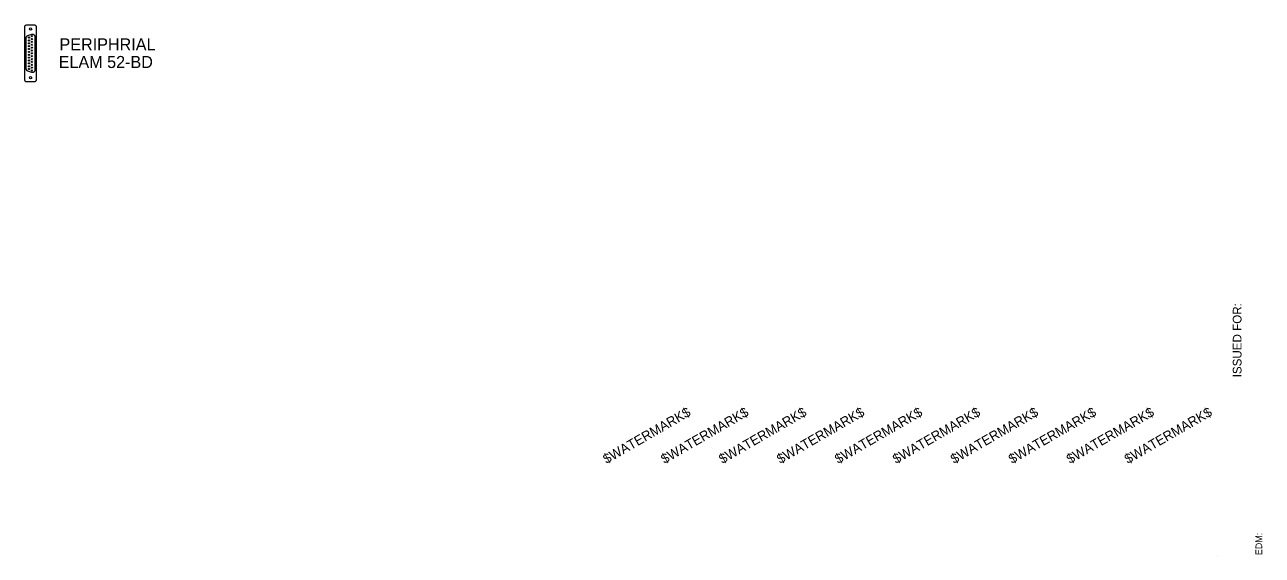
# Model space of a CAD drawing. Extents: x 0.3 to 2.83, y 0.04 to 1.68.
# Drawn here: x 1.762 to 2.83, y 0.042 to 0.5 of the extents above; entities that cross this region are included whole.
import ezdxf

# ---------------------------------------------------------------- set-up
doc = ezdxf.new("R2010")
doc.units = 0
for name, color, linetype in [('--ANNO-TEXT', 7, 'Continuous'), ('ANNO-TTLB', 7, 'Continuous'), ('G-OBJT-NEW', 7, 'Continuous'), ('Level 6', 7, 'Continuous')]:
    doc.layers.add(name, color=color, linetype=linetype)

msp = doc.modelspace()

# ---------------------------------------------------------------- linework, layer by layer
at = {"layer": 'ANNO-TTLB'}
msp.add_line((2.7917, 0.0417), (2.7917, 0.0417), dxfattribs=at)
at = {"layer": 'G-OBJT-NEW'}
for p, q in [((1.7624, 0.4983), (1.7625, 0.4985)), ((1.7624, 0.4983), (1.7625, 0.4985)), ((1.7624, 0.498), (1.7624, 0.4983)), ((1.7624, 0.498), (1.7624, 0.4983)), ((1.7624, 0.4525), (1.7624, 0.498)), ((1.7624, 0.4525), (1.7624, 0.498)), ((1.7625, 0.4985), (1.7626, 0.4988)), ((1.7625, 0.4985), (1.7626, 0.4988)), ((1.7626, 0.4988), (1.7627, 0.499)), ((1.7626, 0.4988), (1.7627, 0.499)), ((1.7627, 0.499), (1.7628, 0.4992)), ((1.7627, 0.499), (1.7628, 0.4992)), ((1.7628, 0.4992), (1.763, 0.4994)), ((1.7628, 0.4992), (1.763, 0.4994)), ((1.763, 0.4994), (1.7632, 0.4996)), ((1.763, 0.4994), (1.7632, 0.4996)), ((1.7632, 0.4996), (1.7634, 0.4997)), ((1.7632, 0.4996), (1.7634, 0.4997)), ((1.7634, 0.4997), (1.7636, 0.4998)), ((1.7634, 0.4997), (1.7636, 0.4998)), ((1.7636, 0.4998), (1.7639, 0.4999)), ((1.7636, 0.4998), (1.7639, 0.4999)), ((1.7639, 0.4999), (1.7641, 0.5)), ((1.7639, 0.4999), (1.7641, 0.5)), ((1.7641, 0.5), (1.7644, 0.5)), ((1.7641, 0.5), (1.7644, 0.5)), ((1.7644, 0.5), (1.7703, 0.5)), ((1.7644, 0.5), (1.7703, 0.5)), ((1.765, 0.4906), (1.7685, 0.4917)), ((1.765, 0.4906), (1.7685, 0.4917)), ((1.7685, 0.4917), (1.7688, 0.4918)), ((1.7685, 0.4917), (1.7688, 0.4918)), ((1.7688, 0.4918), (1.7691, 0.4918)), ((1.7688, 0.4918), (1.7691, 0.4918)), ((1.7691, 0.4918), (1.7694, 0.4918)), ((1.7691, 0.4918), (1.7694, 0.4918)), ((1.7694, 0.4918), (1.7697, 0.4917)), ((1.7694, 0.4918), (1.7697, 0.4917)), ((1.7697, 0.4917), (1.77, 0.4916)), ((1.7697, 0.4917), (1.77, 0.4916)), ((1.77, 0.4916), (1.7702, 0.4914)), ((1.77, 0.4916), (1.7702, 0.4914)), ((1.7702, 0.4914), (1.7705, 0.4912)), ((1.7702, 0.4914), (1.7705, 0.4912)), ((1.7703, 0.5), (1.7706, 0.5)), ((1.7703, 0.5), (1.7706, 0.5)), ((1.7706, 0.5), (1.7708, 0.4999)), ((1.7706, 0.5), (1.7708, 0.4999)), ((1.7708, 0.4999), (1.7711, 0.4998)), ((1.7708, 0.4999), (1.7711, 0.4998)), ((1.7711, 0.4998), (1.7713, 0.4997)), ((1.7711, 0.4998), (1.7713, 0.4997)), ((1.7713, 0.4997), (1.7715, 0.4996)), ((1.7713, 0.4997), (1.7715, 0.4996)), ((1.7715, 0.4996), (1.7717, 0.4994)), ((1.7715, 0.4996), (1.7717, 0.4994)), ((1.7717, 0.4994), (1.7719, 0.4992)), ((1.7717, 0.4994), (1.7719, 0.4992)), ((1.7719, 0.4992), (1.772, 0.499)), ((1.7719, 0.4992), (1.772, 0.499)), ((1.772, 0.499), (1.7722, 0.4988)), ((1.772, 0.499), (1.7722, 0.4988)), ((1.7722, 0.4988), (1.7722, 0.4985)), ((1.7722, 0.4988), (1.7722, 0.4985)), ((1.7722, 0.4985), (1.7723, 0.4983)), ((1.7722, 0.4985), (1.7723, 0.4983)), ((1.7723, 0.4983), (1.7723, 0.498)), ((1.7723, 0.4983), (1.7723, 0.498)), ((1.7723, 0.498), (1.7723, 0.4753)), ((1.7723, 0.498), (1.7723, 0.4753)), ((1.7637, 0.4891), (1.7638, 0.4893)), ((1.7637, 0.4891), (1.7638, 0.4893)), ((1.7637, 0.4889), (1.7637, 0.4891)), ((1.7637, 0.4889), (1.7637, 0.4891)), ((1.7637, 0.4887), (1.7637, 0.4889)), ((1.7637, 0.4887), (1.7637, 0.4889)), ((1.7637, 0.4619), (1.7637, 0.4887)), ((1.7637, 0.4619), (1.7637, 0.4887)), ((1.7638, 0.4895), (1.7639, 0.4897)), ((1.7638, 0.4895), (1.7639, 0.4897)), ((1.7638, 0.4893), (1.7638, 0.4895)), ((1.7638, 0.4893), (1.7638, 0.4895)), ((1.7639, 0.4897), (1.764, 0.4898)), ((1.7639, 0.4897), (1.764, 0.4898)), ((1.764, 0.4898), (1.7642, 0.49)), ((1.764, 0.4898), (1.7642, 0.49)), ((1.7642, 0.49), (1.7643, 0.4901)), ((1.7642, 0.49), (1.7643, 0.4901)), ((1.7643, 0.4901), (1.7645, 0.4903)), ((1.7643, 0.4901), (1.7645, 0.4903)), ((1.7645, 0.4903), (1.7646, 0.4904)), ((1.7645, 0.4903), (1.7646, 0.4904)), ((1.7646, 0.4904), (1.7648, 0.4905)), ((1.7646, 0.4904), (1.7648, 0.4905)), ((1.7648, 0.4905), (1.765, 0.4906)), ((1.7648, 0.4905), (1.765, 0.4906)), ((1.7705, 0.4912), (1.7707, 0.491)), ((1.7705, 0.4912), (1.7707, 0.491)), ((1.7707, 0.491), (1.7709, 0.4907)), ((1.7707, 0.491), (1.7709, 0.4907)), ((1.7709, 0.4907), (1.771, 0.4904)), ((1.7709, 0.4907), (1.771, 0.4904)), ((1.771, 0.4904), (1.771, 0.4901)), ((1.771, 0.4904), (1.771, 0.4901)), ((1.771, 0.4901), (1.7711, 0.4898)), ((1.771, 0.4901), (1.7711, 0.4898)), ((1.7711, 0.4898), (1.7711, 0.474)), ((1.7711, 0.4898), (1.7711, 0.474)), ((1.7711, 0.474), (1.7711, 0.4607)), ((1.7711, 0.474), (1.7711, 0.4607)), ((1.7723, 0.4753), (1.7723, 0.4525)), ((1.7723, 0.4753), (1.7723, 0.4525)), ((1.7637, 0.4617), (1.7637, 0.4619)), ((1.7637, 0.4617), (1.7637, 0.4619)), ((1.7637, 0.4615), (1.7637, 0.4617)), ((1.7637, 0.4615), (1.7637, 0.4617)), ((1.7638, 0.4613), (1.7637, 0.4615)), ((1.7638, 0.4613), (1.7637, 0.4615)), ((1.7638, 0.4611), (1.7638, 0.4613)), ((1.7638, 0.4611), (1.7638, 0.4613)), ((1.7639, 0.4609), (1.7638, 0.4611)), ((1.7639, 0.4609), (1.7638, 0.4611)), ((1.764, 0.4607), (1.7639, 0.4609)), ((1.764, 0.4607), (1.7639, 0.4609)), ((1.7642, 0.4605), (1.764, 0.4607)), ((1.7642, 0.4605), (1.764, 0.4607)), ((1.7643, 0.4604), (1.7642, 0.4605)), ((1.7643, 0.4604), (1.7642, 0.4605)), ((1.7645, 0.4603), (1.7643, 0.4604)), ((1.7645, 0.4603), (1.7643, 0.4604)), ((1.7646, 0.4602), (1.7645, 0.4603)), ((1.7646, 0.4602), (1.7645, 0.4603)), ((1.7648, 0.4601), (1.7646, 0.4602)), ((1.7648, 0.4601), (1.7646, 0.4602)), ((1.765, 0.46), (1.7648, 0.4601)), ((1.765, 0.46), (1.7648, 0.4601)), ((1.7685, 0.4588), (1.765, 0.46)), ((1.7685, 0.4588), (1.765, 0.46)), ((1.7705, 0.4593), (1.7702, 0.4591)), ((1.7705, 0.4593), (1.7702, 0.4591)), ((1.7707, 0.4595), (1.7705, 0.4593)), ((1.7707, 0.4595), (1.7705, 0.4593)), ((1.7709, 0.4598), (1.7707, 0.4595)), ((1.7709, 0.4598), (1.7707, 0.4595)), ((1.771, 0.4601), (1.7709, 0.4598)), ((1.771, 0.4601), (1.7709, 0.4598)), ((1.7711, 0.4607), (1.771, 0.4604)), ((1.7711, 0.4607), (1.771, 0.4604)), ((1.771, 0.4604), (1.771, 0.4601)), ((1.771, 0.4604), (1.771, 0.4601)), ((1.7624, 0.4523), (1.7624, 0.4525)), ((1.7624, 0.4523), (1.7624, 0.4525)), ((1.7625, 0.452), (1.7624, 0.4523)), ((1.7625, 0.452), (1.7624, 0.4523)), ((1.7626, 0.4518), (1.7625, 0.452)), ((1.7626, 0.4518), (1.7625, 0.452)), ((1.7627, 0.4515), (1.7626, 0.4518)), ((1.7627, 0.4515), (1.7626, 0.4518)), ((1.7628, 0.4513), (1.7627, 0.4515)), ((1.7628, 0.4513), (1.7627, 0.4515)), ((1.763, 0.4511), (1.7628, 0.4513)), ((1.763, 0.4511), (1.7628, 0.4513)), ((1.7632, 0.451), (1.763, 0.4511)), ((1.7632, 0.451), (1.763, 0.4511)), ((1.7634, 0.4508), (1.7632, 0.451)), ((1.7634, 0.4508), (1.7632, 0.451)), ((1.7636, 0.4507), (1.7634, 0.4508)), ((1.7636, 0.4507), (1.7634, 0.4508)), ((1.7639, 0.4506), (1.7636, 0.4507)), ((1.7639, 0.4506), (1.7636, 0.4507)), ((1.7641, 0.4506), (1.7639, 0.4506)), ((1.7641, 0.4506), (1.7639, 0.4506)), ((1.7644, 0.4506), (1.7641, 0.4506)), ((1.7644, 0.4506), (1.7641, 0.4506)), ((1.7703, 0.4506), (1.7644, 0.4506)), ((1.7703, 0.4506), (1.7644, 0.4506)), ((1.7688, 0.4588), (1.7685, 0.4588)), ((1.7688, 0.4588), (1.7685, 0.4588)), ((1.7691, 0.4587), (1.7688, 0.4588)), ((1.7691, 0.4587), (1.7688, 0.4588)), ((1.7694, 0.4588), (1.7691, 0.4587)), ((1.7694, 0.4588), (1.7691, 0.4587)), ((1.7697, 0.4588), (1.7694, 0.4588)), ((1.7697, 0.4588), (1.7694, 0.4588)), ((1.77, 0.4589), (1.7697, 0.4588)), ((1.77, 0.4589), (1.7697, 0.4588)), ((1.7702, 0.4591), (1.77, 0.4589)), ((1.7702, 0.4591), (1.77, 0.4589)), ((1.7706, 0.4506), (1.7703, 0.4506)), ((1.7706, 0.4506), (1.7703, 0.4506)), ((1.7708, 0.4506), (1.7706, 0.4506)), ((1.7708, 0.4506), (1.7706, 0.4506)), ((1.7711, 0.4507), (1.7708, 0.4506)), ((1.7711, 0.4507), (1.7708, 0.4506)), ((1.7713, 0.4508), (1.7711, 0.4507)), ((1.7713, 0.4508), (1.7711, 0.4507)), ((1.7715, 0.451), (1.7713, 0.4508)), ((1.7715, 0.451), (1.7713, 0.4508)), ((1.7717, 0.4511), (1.7715, 0.451)), ((1.7717, 0.4511), (1.7715, 0.451)), ((1.7719, 0.4513), (1.7717, 0.4511)), ((1.7719, 0.4513), (1.7717, 0.4511)), ((1.772, 0.4515), (1.7719, 0.4513)), ((1.772, 0.4515), (1.7719, 0.4513)), ((1.7722, 0.4518), (1.772, 0.4515)), ((1.7722, 0.4518), (1.772, 0.4515)), ((1.7723, 0.4523), (1.7722, 0.452)), ((1.7723, 0.4523), (1.7722, 0.452)), ((1.7722, 0.452), (1.7722, 0.4518)), ((1.7722, 0.452), (1.7722, 0.4518)), ((1.7723, 0.4525), (1.7723, 0.4523)), ((1.7723, 0.4525), (1.7723, 0.4523))]:
    msp.add_line(p, q, dxfattribs=at)
for centre, radius in [((1.7674, 0.4963), 0.000989), ((1.7674, 0.4963), 0.000989), ((1.7661, 0.4889), 0.000494), ((1.7661, 0.4889), 0.000494), ((1.7661, 0.4864), 0.000495), ((1.7661, 0.4864), 0.000495), ((1.7661, 0.4839), 0.000494), ((1.7661, 0.4839), 0.000494), ((1.7661, 0.4815), 0.000494), ((1.7661, 0.4815), 0.000494), ((1.7686, 0.4901), 0.000494), ((1.7686, 0.4901), 0.000494), ((1.7686, 0.4876), 0.000494), ((1.7686, 0.4876), 0.000494), ((1.7686, 0.4852), 0.000494), ((1.7686, 0.4852), 0.000494), ((1.7686, 0.4827), 0.000494), ((1.7686, 0.4827), 0.000494), ((1.7686, 0.4802), 0.000495), ((1.7686, 0.4802), 0.000495), ((1.7661, 0.479), 0.000494), ((1.7661, 0.479), 0.000494), ((1.7661, 0.4765), 0.000494), ((1.7661, 0.4765), 0.000494), ((1.7661, 0.474), 0.000495), ((1.7661, 0.474), 0.000495), ((1.7661, 0.4716), 0.000494), ((1.7661, 0.4716), 0.000494), ((1.7686, 0.4777), 0.000494), ((1.7686, 0.4777), 0.000494), ((1.7686, 0.4753), 0.000494), ((1.7686, 0.4753), 0.000494), ((1.7686, 0.4728), 0.000494), ((1.7686, 0.4728), 0.000494), ((1.7686, 0.4703), 0.000494), ((1.7686, 0.4703), 0.000494), ((1.7661, 0.4691), 0.000494), ((1.7661, 0.4691), 0.000494), ((1.7661, 0.4666), 0.000494), ((1.7661, 0.4666), 0.000494), ((1.7661, 0.4641), 0.000494), ((1.7661, 0.4641), 0.000494), ((1.7661, 0.4617), 0.000494), ((1.7661, 0.4617), 0.000494), ((1.7686, 0.4679), 0.000494), ((1.7686, 0.4679), 0.000494), ((1.7686, 0.4654), 0.000494), ((1.7686, 0.4654), 0.000494), ((1.7686, 0.4629), 0.000494), ((1.7686, 0.4629), 0.000494), ((1.7686, 0.4604), 0.000494), ((1.7686, 0.4604), 0.000494), ((1.7674, 0.4543), 0.000989), ((1.7674, 0.4543), 0.000989)]:
    msp.add_circle(centre, radius, dxfattribs=at)

# ---------------------------------------------------------------- texts
at = {"layer": '--ANNO-TEXT'}
for s, p in [('PERIPHRIAL', (1.7924, 0.4778)), ('ELAM 52-BD', (1.7917, 0.4626))]:
    msp.add_text(s, height=0.01042, dxfattribs=at).set_placement(p)
at = {"layer": 'ANNO-TTLB'}
for s, height, p in [('ISSUED FOR:', 0.0075, (2.8125, 0.1954)), ('EDM:', 0.00582, (2.8304, 0.0417))]:
    msp.add_text(s, height=height, rotation=90, dxfattribs=at).set_placement(p)
at = {"layer": 'Level 6'}
for p in [(2.2645, 0.1204), (2.3145, 0.1204), (2.3645, 0.1204), (2.4145, 0.1204), (2.4645, 0.1204), (2.5145, 0.1204), (2.5645, 0.1204), (2.6145, 0.1204), (2.6645, 0.1204), (2.7145, 0.1204)]:
    msp.add_text('$WATERMARK$', height=0.008333, rotation=30, dxfattribs=at).set_placement(p)

doc.saveas('drawing.dxf')
